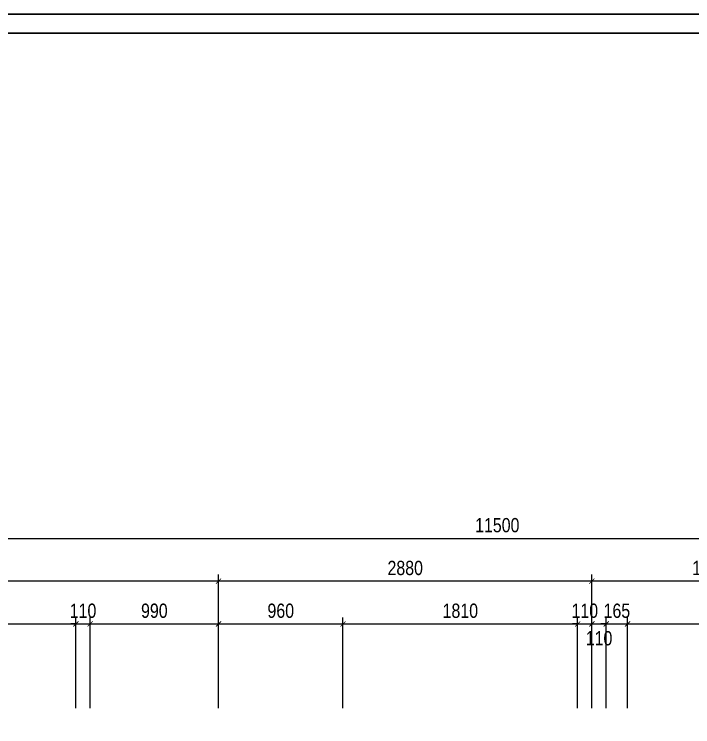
# Model space of a CAD drawing. Header units: millimetres. Extents: x -82962 to 19744, y -138000 to 4535.
# Drawn here: x -67658 to -62424, y -20739 to -15244 of the extents above; entities that cross this region are included whole.
import ezdxf

# ---------------------------------------------------------------- set-up
doc = ezdxf.new("R2010")
doc.units = ezdxf.units.MM
doc.header["$LTSCALE"] = 1000
doc.header["$MEASUREMENT"] = 0
doc.header["$PDMODE"] = 3
doc.layers.get('0').update_dxf_attribs({"lineweight": 30})
doc.layers.get('DEFPOINTS').update_dxf_attribs({"color": 4, "lineweight": 30})
doc.layers.add('THAY', color=4, linetype='Continuous', lineweight=30)
doc.styles.add('dim', font='arial.ttf', dxfattribs={"width": 0.8})
doc.dimstyles.new('1-100-100', dxfattribs={"dimscale": 0, "dimtxt": 2.2, "dimasz": 0.8, "dimexe": 1, "dimexo": 1, "dimgap": 0.9, "dimtad": 1, "dimdec": 0, "dimzin": 0, "dimdsep": 46, "dimtxsty": 'dim', "dimblk1": 'ARCHTICK', "dimblk2": 'ARCHTICK', "dimsah": 1, "dimcen": 1, "dimdle": 1, "dimclrd": 256, "dimclre": 256, "dimclrt": 1, "dimadec": 0, "dimazin": 0, "dimtfac": 0.0001, "dimtdec": 0, "dimtix": 1, "dimtmove": 2, "dimatfit": 3, "dimldrblk": 'DOT', "dimfxl": 100, "dimtolj": 1, "dimtzin": 0, "dimarcsym": 0})

# ---------------------------------------------------------------- blocks, each defined once
blk = doc.blocks.new('_ARCHTICK')
at = {"color": 0, "linetype": 'ByBlock', "const_width": 0.15}
blk.add_lwpolyline([(-0.5, -0.5), (0.5, 0.5)], dxfattribs=at)
blk = doc.blocks.new('*D1227')
at = {"layer": 'DEFPOINTS', "color": 0, "ltscale": 0.2, "transparency": 16777216}
for p in [(-67181.9, -19945.7), (-69571.9, -20645.7), (-67181.9, -20645.7)]:
    blk.add_point(p, dxfattribs=at)
at = {"layer": 'THAY', "lineweight": -2, "ltscale": 0.2, "transparency": 16777216}
for p, q in [((-69621.9, -19945.7), (-67131.9, -19945.7)), ((-69571.9, -20595.7), (-69571.9, -19895.7)), ((-67181.9, -20595.7), (-67181.9, -19895.7))]:
    blk.add_line(p, q, dxfattribs=at)
at = {"layer": 'THAY', "lineweight": -2, "ltscale": 0.2, "transparency": 16777216, "xscale": 40.00000032884265, "yscale": 40.00000032884265, "zscale": 40.00000032884265, "rotation": 180}
blk.add_blockref('_ARCHTICK', (-69571.9, -19945.7), dxfattribs=at)
at = {"layer": 'THAY', "lineweight": -2, "ltscale": 0.2, "transparency": 16777216, "xscale": 40.00000032884265, "yscale": 40.00000032884265, "zscale": 40.00000032884265}
blk.add_blockref('_ARCHTICK', (-67181.9, -19945.7), dxfattribs=at)
at = {"layer": 'THAY', "color": 1, "ltscale": 0.2, "transparency": 16777216, "insert": (-68376.9, -19844.5), "char_height": 110, "attachment_point": 5, "style": 'dim'}
blk.add_mtext('\\A1;2390', dxfattribs=at)
blk = doc.blocks.new('_DOT')
at = {"color": 0, "linetype": 'ByBlock', "ltscale": 10}
blk.add_line((-0.5, 0), (-1, 0), dxfattribs=at)
at = {"color": 0, "linetype": 'ByBlock', "ltscale": 10, "const_width": 0.5}
blk.add_lwpolyline([(-0.25, 0, 1), (0.25, 0, 1)], format="xyb", close=True, dxfattribs=at)
blk = doc.blocks.new('*D1228')
at = {"layer": 'DEFPOINTS', "color": 0, "ltscale": 0.2, "transparency": 16777216}
for p in [(-67071.9, -19945.7), (-67181.9, -20645.7), (-67071.9, -20645.7)]:
    blk.add_point(p, dxfattribs=at)
at = {"layer": 'THAY', "lineweight": -2, "ltscale": 0.2, "transparency": 16777216}
for p, q in [((-67181.9, -19945.7), (-67221.9, -19945.7)), ((-67181.9, -20595.7), (-67181.9, -19895.7)), ((-67181.9, -19945.7), (-67071.9, -19945.7)), ((-67071.9, -20595.7), (-67071.9, -19895.7)), ((-67071.9, -19945.7), (-67031.9, -19945.7))]:
    blk.add_line(p, q, dxfattribs=at)
at = {"layer": 'THAY', "lineweight": -2, "ltscale": 0.2, "transparency": 16777216, "xscale": 40.00000032884265, "yscale": 40.00000032884265, "zscale": 40.00000032884265}
blk.add_blockref('_ARCHTICK', (-67181.9, -19945.7), dxfattribs=at)
at = {"layer": 'THAY', "lineweight": -2, "ltscale": 0.2, "transparency": 16777216, "xscale": 40.00000032884265, "yscale": 40.00000032884265, "zscale": 40.00000032884265, "rotation": 180}
blk.add_blockref('_ARCHTICK', (-67071.9, -19945.7), dxfattribs=at)
at = {"layer": 'THAY', "color": 1, "ltscale": 0.2, "transparency": 16777216, "insert": (-67126.9, -19844.6), "char_height": 110, "attachment_point": 5, "style": 'dim'}
blk.add_mtext('\\A1;110', dxfattribs=at)
blk = doc.blocks.new('*D1229')
at = {"layer": 'DEFPOINTS', "color": 0, "ltscale": 0.2, "transparency": 16777216}
for p in [(-66081.9, -19945.7), (-67071.9, -20645.7), (-66081.9, -20645.7)]:
    blk.add_point(p, dxfattribs=at)
at = {"layer": 'THAY', "lineweight": -2, "ltscale": 0.2, "transparency": 16777216}
for p, q in [((-67121.9, -19945.7), (-66031.9, -19945.7)), ((-67071.9, -20595.7), (-67071.9, -19895.7)), ((-66081.9, -20595.7), (-66081.9, -19895.7))]:
    blk.add_line(p, q, dxfattribs=at)
at = {"layer": 'THAY', "lineweight": -2, "ltscale": 0.2, "transparency": 16777216, "xscale": 40.00000032884265, "yscale": 40.00000032884265, "zscale": 40.00000032884265, "rotation": 180}
blk.add_blockref('_ARCHTICK', (-67071.9, -19945.7), dxfattribs=at)
at = {"layer": 'THAY', "lineweight": -2, "ltscale": 0.2, "transparency": 16777216, "xscale": 40.00000032884265, "yscale": 40.00000032884265, "zscale": 40.00000032884265}
blk.add_blockref('_ARCHTICK', (-66081.9, -19945.7), dxfattribs=at)
at = {"layer": 'THAY', "color": 1, "ltscale": 0.2, "transparency": 16777216, "insert": (-66576.9, -19844.6), "char_height": 110, "attachment_point": 5, "style": 'dim'}
blk.add_mtext('\\A1;990', dxfattribs=at)
blk = doc.blocks.new('*D1230')
at = {"layer": 'DEFPOINTS', "color": 0, "ltscale": 0.2, "transparency": 16777216}
for p in [(-65121.9, -19945.7), (-66081.9, -20645.7), (-65121.9, -20645.7)]:
    blk.add_point(p, dxfattribs=at)
at = {"layer": 'THAY', "lineweight": -2, "ltscale": 0.2, "transparency": 16777216}
for p, q in [((-66131.9, -19945.7), (-65071.9, -19945.7)), ((-66081.9, -20595.7), (-66081.9, -19895.7)), ((-65121.9, -20595.7), (-65121.9, -19895.7))]:
    blk.add_line(p, q, dxfattribs=at)
at = {"layer": 'THAY', "lineweight": -2, "ltscale": 0.2, "transparency": 16777216, "xscale": 40.00000032884265, "yscale": 40.00000032884265, "zscale": 40.00000032884265, "rotation": 180}
blk.add_blockref('_ARCHTICK', (-66081.9, -19945.7), dxfattribs=at)
at = {"layer": 'THAY', "lineweight": -2, "ltscale": 0.2, "transparency": 16777216, "xscale": 40.00000032884265, "yscale": 40.00000032884265, "zscale": 40.00000032884265}
blk.add_blockref('_ARCHTICK', (-65121.9, -19945.7), dxfattribs=at)
at = {"layer": 'THAY', "color": 1, "ltscale": 0.2, "transparency": 16777216, "insert": (-65601.9, -19844.6), "char_height": 110, "attachment_point": 5, "style": 'dim'}
blk.add_mtext('\\A1;960', dxfattribs=at)
blk = doc.blocks.new('*D1231')
at = {"layer": 'DEFPOINTS', "color": 0, "ltscale": 0.2, "transparency": 16777216}
for p in [(-63311.9, -19945.7), (-65121.9, -20645.7), (-63311.9, -20645.7)]:
    blk.add_point(p, dxfattribs=at)
at = {"layer": 'THAY', "lineweight": -2, "ltscale": 0.2, "transparency": 16777216}
for p, q in [((-65171.9, -19945.7), (-63261.9, -19945.7)), ((-65121.9, -20595.7), (-65121.9, -19895.7)), ((-63311.9, -20595.7), (-63311.9, -19895.7))]:
    blk.add_line(p, q, dxfattribs=at)
at = {"layer": 'THAY', "lineweight": -2, "ltscale": 0.2, "transparency": 16777216, "xscale": 40.00000032884265, "yscale": 40.00000032884265, "zscale": 40.00000032884265, "rotation": 180}
blk.add_blockref('_ARCHTICK', (-65121.9, -19945.7), dxfattribs=at)
at = {"layer": 'THAY', "lineweight": -2, "ltscale": 0.2, "transparency": 16777216, "xscale": 40.00000032884265, "yscale": 40.00000032884265, "zscale": 40.00000032884265}
blk.add_blockref('_ARCHTICK', (-63311.9, -19945.7), dxfattribs=at)
at = {"layer": 'THAY', "color": 1, "ltscale": 0.2, "transparency": 16777216, "insert": (-64216.9, -19844.6), "char_height": 110, "attachment_point": 5, "style": 'dim'}
blk.add_mtext('\\A1;1810', dxfattribs=at)
blk = doc.blocks.new('*D1232')
at = {"layer": 'DEFPOINTS', "color": 0, "ltscale": 0.2, "transparency": 16777216}
for p in [(-63201.9, -19945.7), (-63311.9, -20645.7), (-63201.9, -20645.7)]:
    blk.add_point(p, dxfattribs=at)
at = {"layer": 'THAY', "lineweight": -2, "ltscale": 0.2, "transparency": 16777216}
for p, q in [((-63311.9, -19945.7), (-63351.9, -19945.7)), ((-63311.9, -20595.7), (-63311.9, -19895.7)), ((-63311.9, -19945.7), (-63201.9, -19945.7)), ((-63201.9, -20595.7), (-63201.9, -19895.7)), ((-63201.9, -19945.7), (-63161.9, -19945.7))]:
    blk.add_line(p, q, dxfattribs=at)
at = {"layer": 'THAY', "lineweight": -2, "ltscale": 0.2, "transparency": 16777216, "xscale": 40.00000032884265, "yscale": 40.00000032884265, "zscale": 40.00000032884265}
blk.add_blockref('_ARCHTICK', (-63311.9, -19945.7), dxfattribs=at)
at = {"layer": 'THAY', "lineweight": -2, "ltscale": 0.2, "transparency": 16777216, "xscale": 40.00000032884265, "yscale": 40.00000032884265, "zscale": 40.00000032884265, "rotation": 180}
blk.add_blockref('_ARCHTICK', (-63201.9, -19945.7), dxfattribs=at)
at = {"layer": 'THAY', "color": 1, "ltscale": 0.2, "transparency": 16777216, "insert": (-63256.9, -19844.6), "char_height": 110, "attachment_point": 5, "style": 'dim'}
blk.add_mtext('\\A1;110', dxfattribs=at)
blk = doc.blocks.new('*D1233')
at = {"layer": 'DEFPOINTS', "color": 0, "ltscale": 0.2, "transparency": 16777216}
for p in [(-63091.9, -19945.7), (-63201.9, -20645.7), (-63091.9, -20645.7)]:
    blk.add_point(p, dxfattribs=at)
at = {"layer": 'THAY', "lineweight": -2, "ltscale": 0.2, "transparency": 16777216}
for p, q in [((-63251.9, -19945.7), (-63041.9, -19945.7)), ((-63201.9, -20595.7), (-63201.9, -19895.7)), ((-63091.9, -20595.7), (-63091.9, -19895.7))]:
    blk.add_line(p, q, dxfattribs=at)
at = {"layer": 'THAY', "lineweight": -2, "ltscale": 0.2, "transparency": 16777216, "xscale": 40.00000032884265, "yscale": 40.00000032884265, "zscale": 40.00000032884265, "rotation": 180}
blk.add_blockref('_ARCHTICK', (-63201.9, -19945.7), dxfattribs=at)
at = {"layer": 'THAY', "lineweight": -2, "ltscale": 0.2, "transparency": 16777216, "xscale": 40.00000032884265, "yscale": 40.00000032884265, "zscale": 40.00000032884265}
blk.add_blockref('_ARCHTICK', (-63091.9, -19945.7), dxfattribs=at)
at = {"layer": 'THAY', "color": 1, "ltscale": 0.2, "transparency": 16777216, "insert": (-63146.9, -20056.8), "char_height": 110, "attachment_point": 5, "style": 'dim'}
blk.add_mtext('\\A1;110', dxfattribs=at)
blk = doc.blocks.new('*D1234')
at = {"layer": 'DEFPOINTS', "color": 0, "ltscale": 0.2, "transparency": 16777216}
for p in [(-62926.9, -19945.7), (-63091.9, -20645.7), (-62926.9, -20645.7)]:
    blk.add_point(p, dxfattribs=at)
at = {"layer": 'THAY', "lineweight": -2, "ltscale": 0.2, "transparency": 16777216}
for p, q in [((-63091.9, -19945.7), (-63131.9, -19945.7)), ((-63091.9, -20595.7), (-63091.9, -19895.7)), ((-63091.9, -19945.7), (-62926.9, -19945.7)), ((-62926.9, -20595.7), (-62926.9, -19895.7)), ((-62926.9, -19945.7), (-62886.9, -19945.7))]:
    blk.add_line(p, q, dxfattribs=at)
at = {"layer": 'THAY', "lineweight": -2, "ltscale": 0.2, "transparency": 16777216, "xscale": 40.00000032884265, "yscale": 40.00000032884265, "zscale": 40.00000032884265}
blk.add_blockref('_ARCHTICK', (-63091.9, -19945.7), dxfattribs=at)
at = {"layer": 'THAY', "lineweight": -2, "ltscale": 0.2, "transparency": 16777216, "xscale": 40.00000032884265, "yscale": 40.00000032884265, "zscale": 40.00000032884265, "rotation": 180}
blk.add_blockref('_ARCHTICK', (-62926.9, -19945.7), dxfattribs=at)
at = {"layer": 'THAY', "color": 1, "ltscale": 0.2, "transparency": 16777216, "insert": (-63009.4, -19844.6), "char_height": 110, "attachment_point": 5, "style": 'dim'}
blk.add_mtext('\\A1;165', dxfattribs=at)
blk = doc.blocks.new('*D1235')
at = {"layer": 'DEFPOINTS', "color": 0, "ltscale": 0.2, "transparency": 16777216}
for p in [(-61381.9, -19945.7), (-62926.9, -20645.7), (-61381.9, -20645.7)]:
    blk.add_point(p, dxfattribs=at)
at = {"layer": 'THAY', "lineweight": -2, "ltscale": 0.2, "transparency": 16777216}
for p, q in [((-62976.9, -19945.7), (-61331.9, -19945.7)), ((-62926.9, -20595.7), (-62926.9, -19895.7)), ((-61381.9, -20595.7), (-61381.9, -19895.7))]:
    blk.add_line(p, q, dxfattribs=at)
at = {"layer": 'THAY', "lineweight": -2, "ltscale": 0.2, "transparency": 16777216, "xscale": 40.00000032884265, "yscale": 40.00000032884265, "zscale": 40.00000032884265, "rotation": 180}
blk.add_blockref('_ARCHTICK', (-62926.9, -19945.7), dxfattribs=at)
at = {"layer": 'THAY', "lineweight": -2, "ltscale": 0.2, "transparency": 16777216, "xscale": 40.00000032884265, "yscale": 40.00000032884265, "zscale": 40.00000032884265}
blk.add_blockref('_ARCHTICK', (-61381.9, -19945.7), dxfattribs=at)
at = {"layer": 'THAY', "color": 1, "ltscale": 0.2, "transparency": 16777216, "insert": (-62154.4, -19844.6), "char_height": 110, "attachment_point": 5, "style": 'dim'}
blk.add_mtext('\\A1;1545', dxfattribs=at)
blk = doc.blocks.new('*D1239')
at = {"layer": 'DEFPOINTS', "color": 0, "ltscale": 0.2, "transparency": 16777216}
for p in [(-63201.9, -19615.7), (-63201.9, -20645.7), (-61381.9, -20645.7)]:
    blk.add_point(p, dxfattribs=at)
at = {"layer": 'THAY', "lineweight": -2, "ltscale": 0.2, "transparency": 16777216}
for p, q in [((-61331.9, -19615.7), (-63251.9, -19615.7)), ((-63201.9, -20595.7), (-63201.9, -19565.7)), ((-61381.9, -20595.7), (-61381.9, -19565.7))]:
    blk.add_line(p, q, dxfattribs=at)
at = {"layer": 'THAY', "lineweight": -2, "ltscale": 0.2, "transparency": 16777216, "xscale": 40.00000032884265, "yscale": 40.00000032884265, "zscale": 40.00000032884265, "rotation": 180}
blk.add_blockref('_ARCHTICK', (-63201.9, -19615.7), dxfattribs=at)
at = {"layer": 'THAY', "lineweight": -2, "ltscale": 0.2, "transparency": 16777216, "xscale": 40.00000032884265, "yscale": 40.00000032884265, "zscale": 40.00000032884265}
blk.add_blockref('_ARCHTICK', (-61381.9, -19615.7), dxfattribs=at)
at = {"layer": 'THAY', "color": 1, "ltscale": 0.2, "transparency": 16777216, "insert": (-62291.9, -19514.6), "char_height": 110, "attachment_point": 5, "style": 'dim'}
blk.add_mtext('\\A1;1820', dxfattribs=at)
blk = doc.blocks.new('*D1240')
at = {"layer": 'DEFPOINTS', "color": 0, "ltscale": 0.2, "transparency": 16777216}
for p in [(-66081.9, -19615.7), (-66081.9, -20645.7), (-63201.9, -20645.7)]:
    blk.add_point(p, dxfattribs=at)
at = {"layer": 'THAY', "lineweight": -2, "ltscale": 0.2, "transparency": 16777216}
for p, q in [((-63151.9, -19615.7), (-66131.9, -19615.7)), ((-66081.9, -20595.7), (-66081.9, -19565.7)), ((-63201.9, -20595.7), (-63201.9, -19565.7))]:
    blk.add_line(p, q, dxfattribs=at)
at = {"layer": 'THAY', "lineweight": -2, "ltscale": 0.2, "transparency": 16777216, "xscale": 40.00000032884265, "yscale": 40.00000032884265, "zscale": 40.00000032884265, "rotation": 180}
blk.add_blockref('_ARCHTICK', (-66081.9, -19615.7), dxfattribs=at)
at = {"layer": 'THAY', "lineweight": -2, "ltscale": 0.2, "transparency": 16777216, "xscale": 40.00000032884265, "yscale": 40.00000032884265, "zscale": 40.00000032884265}
blk.add_blockref('_ARCHTICK', (-63201.9, -19615.7), dxfattribs=at)
at = {"layer": 'THAY', "color": 1, "ltscale": 0.2, "transparency": 16777216, "insert": (-64641.9, -19514.6), "char_height": 110, "attachment_point": 5, "style": 'dim'}
blk.add_mtext('\\A1;2880', dxfattribs=at)
blk = doc.blocks.new('*D1241')
at = {"layer": 'DEFPOINTS', "color": 0, "ltscale": 0.2, "transparency": 16777216}
for p in [(-69681.9, -19615.7), (-69681.9, -20645.7), (-66081.9, -20645.7)]:
    blk.add_point(p, dxfattribs=at)
at = {"layer": 'THAY', "lineweight": -2, "ltscale": 0.2, "transparency": 16777216}
for p, q in [((-66031.9, -19615.7), (-69731.9, -19615.7)), ((-69681.9, -20595.7), (-69681.9, -19565.7)), ((-66081.9, -20595.7), (-66081.9, -19565.7))]:
    blk.add_line(p, q, dxfattribs=at)
at = {"layer": 'THAY', "lineweight": -2, "ltscale": 0.2, "transparency": 16777216, "xscale": 40.00000032884265, "yscale": 40.00000032884265, "zscale": 40.00000032884265, "rotation": 180}
blk.add_blockref('_ARCHTICK', (-69681.9, -19615.7), dxfattribs=at)
at = {"layer": 'THAY', "lineweight": -2, "ltscale": 0.2, "transparency": 16777216, "xscale": 40.00000032884265, "yscale": 40.00000032884265, "zscale": 40.00000032884265}
blk.add_blockref('_ARCHTICK', (-66081.9, -19615.7), dxfattribs=at)
at = {"layer": 'THAY', "color": 1, "ltscale": 0.2, "transparency": 16777216, "insert": (-67881.9, -19514.5), "char_height": 110, "attachment_point": 5, "style": 'dim'}
blk.add_mtext('\\A1;3600', dxfattribs=at)
blk = doc.blocks.new('*D1243')
at = {"layer": 'DEFPOINTS', "color": 0, "ltscale": 0.2, "transparency": 16777216}
for p in [(-58181.9, -19285.7), (-69681.9, -20645.7), (-58181.9, -20645.7)]:
    blk.add_point(p, dxfattribs=at)
at = {"layer": 'THAY', "lineweight": -2, "ltscale": 0.2, "transparency": 16777216}
for p, q in [((-69731.9, -19285.7), (-58131.9, -19285.7)), ((-69681.9, -20595.7), (-69681.9, -19235.7)), ((-58181.9, -20595.7), (-58181.9, -19235.7))]:
    blk.add_line(p, q, dxfattribs=at)
at = {"layer": 'THAY', "lineweight": -2, "ltscale": 0.2, "transparency": 16777216, "xscale": 40.00000032884265, "yscale": 40.00000032884265, "zscale": 40.00000032884265, "rotation": 180}
blk.add_blockref('_ARCHTICK', (-69681.9, -19285.7), dxfattribs=at)
at = {"layer": 'THAY', "lineweight": -2, "ltscale": 0.2, "transparency": 16777216, "xscale": 40.00000032884265, "yscale": 40.00000032884265, "zscale": 40.00000032884265}
blk.add_blockref('_ARCHTICK', (-58181.9, -19285.7), dxfattribs=at)
at = {"layer": 'THAY', "color": 1, "ltscale": 0.2, "transparency": 16777216, "insert": (-63931.9, -19184.6), "char_height": 110, "attachment_point": 5, "style": 'dim'}
blk.add_mtext('\\A1;11500', dxfattribs=at)

msp = doc.modelspace()

# ---------------------------------------------------------------- linework, layer by layer
at = {"layer": 'THAY', "ltscale": 0.2}
for points in [[(-74502.89342, -30676.8399), (-52529.56781, -30676.8399), (-52529.56781, -15243.66073), (-74502.89342, -15243.66073)], [(-74352.60656, -30522.61174), (-52679.85467, -30522.61174), (-52679.85467, -15390.0063), (-74352.60656, -15390.0063)]]:
    msp.add_lwpolyline(points, close=True, dxfattribs=at)

# ---------------------------------------------------------------- dimensions: what is measured, and where the dimension line sits
for base, p1, p2, picture, middle in [((-58181.86937, -19285.72836), (-69681.86937, -20645.72837), (-58181.86937, -20645.72837), '*D1243', (-63931.86937, -19184.56533)), ((-69681.86937, -19615.72837), (-66081.86937, -20645.72837), (-69681.86937, -20645.72837), '*D1241', (-67881.86937, -19514.52782)), ((-66081.86937, -19615.72837), (-63201.86937, -20645.72837), (-66081.86937, -20645.72837), '*D1240', (-64641.86937, -19514.56534)), ((-63201.86937, -19615.72837), (-61381.86937, -20645.72837), (-63201.86937, -20645.72837), '*D1239', (-62291.86937, -19514.56534)), ((-67181.86937, -19945.72837), (-69571.86937, -20645.72837), (-67181.86937, -20645.72837), '*D1227', (-68376.86937, -19844.52782)), ((-67071.86937, -19945.72837), (-67181.86937, -20645.72837), (-67071.86937, -20645.72837), '*D1228', (-67126.86937, -19844.56534)), ((-66081.86937, -19945.72837), (-67071.86937, -20645.72837), (-66081.86937, -20645.72837), '*D1229', (-66576.86937, -19844.56534)), ((-65121.86937, -19945.72837), (-66081.86937, -20645.72837), (-65121.86937, -20645.72837), '*D1230', (-65601.86937, -19844.56534)), ((-63311.86937, -19945.72837), (-65121.86937, -20645.72837), (-63311.86937, -20645.72837), '*D1231', (-64216.86937, -19844.56534)), ((-63201.86937, -19945.72837), (-63311.86937, -20645.72837), (-63201.86937, -20645.72837), '*D1232', (-63256.86937, -19844.56534)), ((-62926.86937, -19945.72837), (-63091.86937, -20645.72837), (-62926.86937, -20645.72837), '*D1234', (-63009.36937, -19844.56534)), ((-61381.86937, -19945.72837), (-62926.86937, -20645.72837), (-61381.86937, -20645.72837), '*D1235', (-62154.36937, -19844.56534))]:
    dim = msp.add_linear_dim(base=base, p1=p1, p2=p2, dimstyle='1-100-100', override={"dimscale": 50}, dxfattribs=at)
    dim.commit()
    dim.dimension.update_dxf_attribs({"geometry": picture, "text_midpoint": middle})
dim = msp.add_linear_dim(base=(-63091.86937, -19945.72837), p1=(-63201.86937, -20645.72837), p2=(-63091.86937, -20645.72837), dimstyle='1-100-100', override={"dimscale": 50}, dxfattribs=at)
dim.commit()
dim.dimension.update_dxf_attribs({"geometry": '*D1233', "text_midpoint": (-63146.86937, -20056.83302), "dimtype": 160})

doc.saveas('drawing.dxf')
